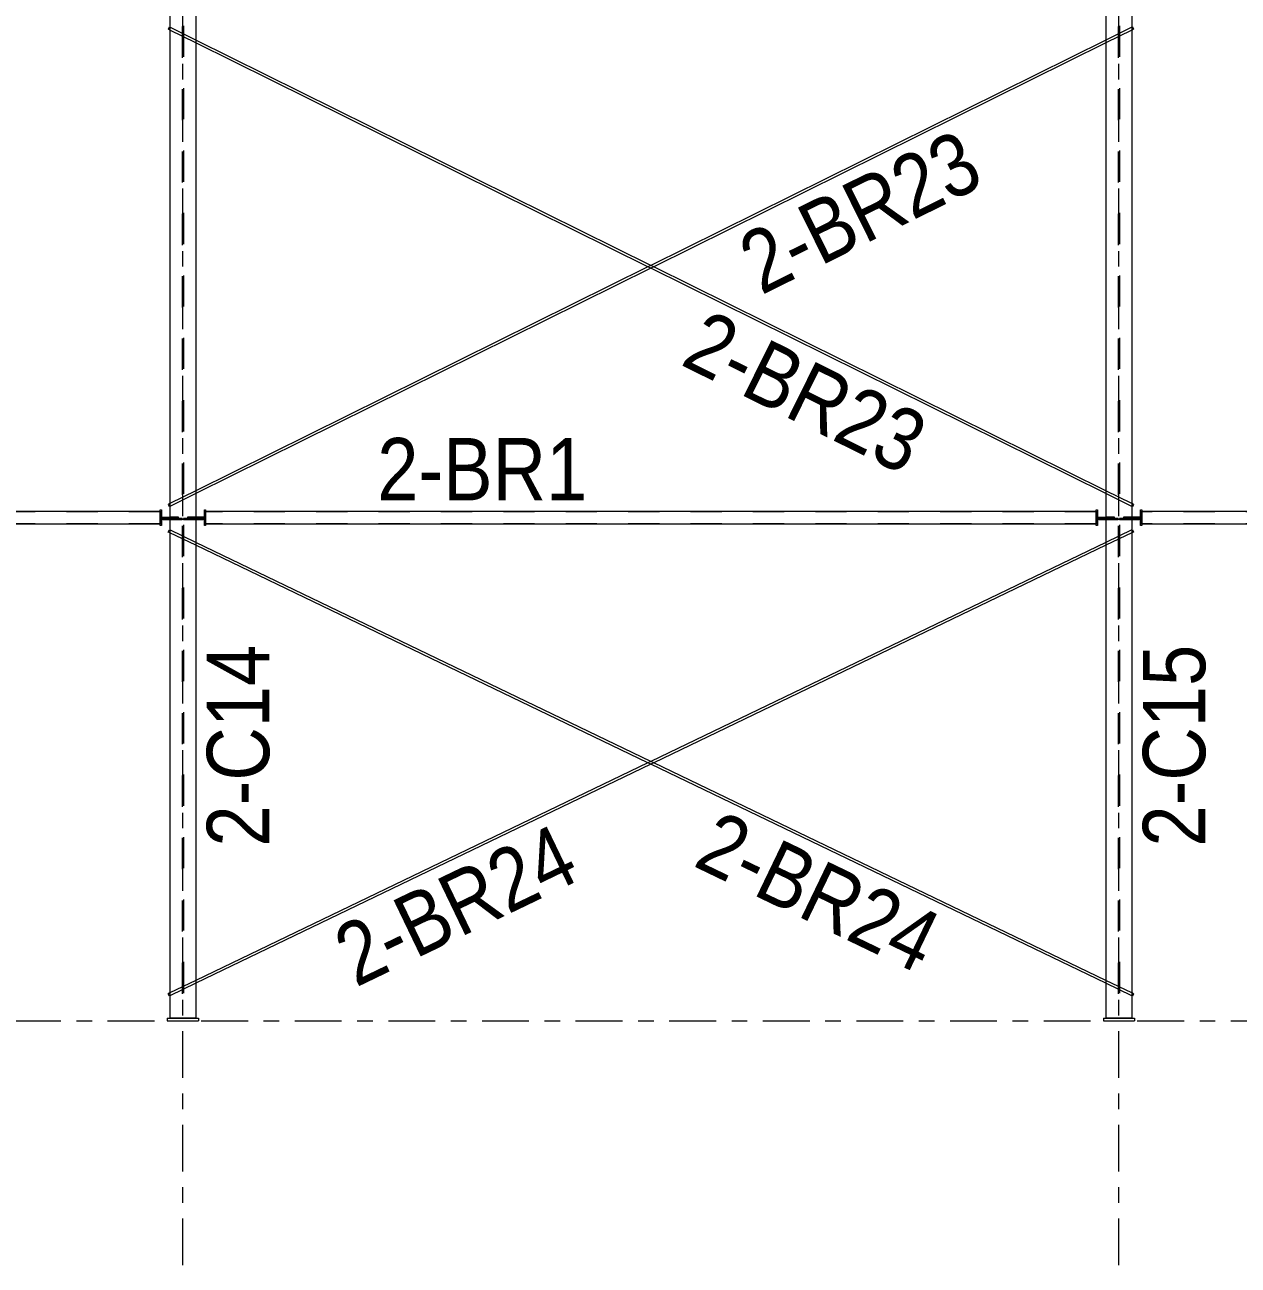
# Model space of a CAD drawing. Header units: millimetres. Extents: x -56 to 1115, y -311 to 509.
# Drawn here: x 959.6 to 1037.4, y 226.4 to 305.9 of the extents above; entities that cross this region are included whole.
import ezdxf

# ---------------------------------------------------------------- set-up
doc = ezdxf.new("R2010")
doc.units = ezdxf.units.MM
for name, pattern in [('XKITLINE00', [0]), ('XKITLINE02', [4, 2, -2]), ('XKITLINE03', [6, 3, -1, 1, -1])]:
    doc.linetypes.add(name, pattern=pattern)
for name, color, linetype, lineweight in [('Part', 2, 'Continuous', 0), ('PartMark', 7, 'Continuous', 0), ('S-grid', 1, 'Continuous', 0)]:
    doc.layers.add(name, color=color, linetype=linetype, lineweight=lineweight)
doc.styles.add('ARIAL', font='ARIAL.TTF')

# ---------------------------------------------------------------- blocks, each defined once
blk = doc.blocks.new('*A1193')
at = {"layer": 'S-grid', "color": 1, "linetype": 'XKITLINE03', "lineweight": 0}
blk.add_line((-7.099, 242.028), (1107.461, 242.028), dxfattribs=at)
blk = doc.blocks.new('*A1936')
at = {"layer": 'S-grid', "color": 1, "linetype": 'XKITLINE03', "lineweight": 0}
for p, q in [((1029.725, 336.723), (1029.725, 360.328)), ((1029.725, 226.363), (1029.725, 329.776))]:
    blk.add_line(p, q, dxfattribs=at)
at = {"layer": 'S-grid', "color": 3, "style": 'ARIAL', "width": 0.85}
blk.add_text('B', height=3, dxfattribs=at).set_placement((1028.39, 361.328))
blk = doc.blocks.new('*A1937')
at = {"layer": 'S-grid', "color": 1, "linetype": 'XKITLINE03', "lineweight": 0}
for p, q in [((969.725, 335.821), (969.725, 360.328)), ((969.725, 226.363), (969.725, 329.776))]:
    blk.add_line(p, q, dxfattribs=at)
at = {"layer": 'S-grid', "color": 3, "style": 'ARIAL', "width": 0.85}
blk.add_text('C', height=3, dxfattribs=at).set_placement((968.28, 361.328))
blk = doc.blocks.new('*A1941')
at = {"layer": 'Part', "color": 2, "linetype": 'XKITLINE00', "lineweight": 0}
for p, q in [((911.183, 274.682), (968.266, 274.682)), ((968.266, 273.849), (911.183, 273.849))]:
    blk.add_line(p, q, dxfattribs=at)
at = {"layer": 'Part', "color": 7, "linetype": 'XKITLINE02', "lineweight": 0}
for p, q in [((911.183, 273.849), (911.183, 274.682)), ((968.266, 274.649), (911.183, 274.649)), ((968.266, 274.682), (968.266, 273.849)), ((968.266, 273.882), (911.183, 273.882))]:
    blk.add_line(p, q, dxfattribs=at)
blk = doc.blocks.new('*A2065')
at = {"layer": 'Part', "color": 2, "linetype": 'XKITLINE00', "lineweight": 0}
for p, q in [((968.792, 305.574), (968.866, 305.723)), ((968.891, 305.524), (968.792, 305.574)), ((968.891, 305.71), (968.866, 305.723)), ((999.725, 290.444), (970.558, 304.885)), ((999.537, 290.351), (970.558, 304.699)), ((1028.891, 275.816), (999.725, 290.258)), ((1028.891, 276.002), (999.913, 290.351)), ((1030.658, 275.127), (1030.558, 275.177)), ((1030.658, 275.127), (1030.584, 274.978)), ((1030.584, 274.978), (1030.558, 274.991))]:
    blk.add_line(p, q, dxfattribs=at)
at = {"layer": 'Part', "color": 7, "linetype": 'XKITLINE02', "lineweight": 0}
for p, q in [((970.558, 304.885), (968.891, 305.71)), ((970.558, 304.699), (968.891, 305.524)), ((999.725, 290.258), (999.537, 290.351)), ((999.913, 290.351), (999.725, 290.444)), ((1030.558, 275.177), (1028.891, 276.002)), ((1030.558, 274.991), (1028.891, 275.816))]:
    blk.add_line(p, q, dxfattribs=at)
blk = doc.blocks.new('*A2066')
at = {"layer": 'Part', "color": 7, "linetype": 'XKITLINE02', "lineweight": 0}
for p, q in [((1030.558, 305.71), (1028.891, 304.885)), ((1030.558, 305.524), (1028.891, 304.699)), ((999.725, 290.444), (999.537, 290.351)), ((999.913, 290.351), (999.725, 290.258)), ((970.558, 276.002), (968.891, 275.177)), ((970.558, 275.816), (968.891, 274.991)), ((968.829, 275.053), (968.855, 275))]:
    blk.add_line(p, q, dxfattribs=at)
at = {"layer": 'Part', "color": 2, "linetype": 'XKITLINE00', "lineweight": 0}
for p, q in [((1030.584, 305.723), (1030.558, 305.71)), ((1030.658, 305.574), (1030.558, 305.524)), ((1030.584, 305.723), (1030.658, 305.574)), ((1028.891, 304.885), (999.725, 290.444)), ((1028.891, 304.699), (999.913, 290.351)), ((999.537, 290.351), (970.558, 276.002)), ((999.725, 290.258), (970.558, 275.816)), ((968.891, 275.177), (968.792, 275.127)), ((968.829, 275.053), (968.792, 275.127)), ((968.866, 274.978), (968.829, 275.053)), ((968.891, 274.991), (968.866, 274.978))]:
    blk.add_line(p, q, dxfattribs=at)
blk = doc.blocks.new('*A2067')
at = {"layer": 'Part', "color": 2, "linetype": 'XKITLINE00', "lineweight": 0}
for p, q in [((968.787, 273.355), (968.86, 273.505)), ((968.891, 273.49), (968.86, 273.505)), ((968.891, 273.305), (968.787, 273.355)), ((999.725, 258.651), (970.558, 272.688)), ((999.533, 258.559), (970.558, 272.503)), ((1028.891, 244.43), (999.725, 258.466)), ((1028.891, 244.615), (999.917, 258.559)), ((1030.662, 243.763), (1030.558, 243.813)), ((1030.59, 243.613), (1030.558, 243.628)), ((1030.662, 243.763), (1030.59, 243.613))]:
    blk.add_line(p, q, dxfattribs=at)
at = {"layer": 'Part', "color": 7, "linetype": 'XKITLINE02', "lineweight": 0}
for p, q in [((970.558, 272.688), (968.891, 273.49)), ((970.558, 272.503), (968.891, 273.305)), ((999.725, 258.466), (999.533, 258.559)), ((999.917, 258.559), (999.725, 258.651)), ((1030.558, 243.813), (1028.891, 244.615)), ((1030.558, 243.628), (1028.891, 244.43))]:
    blk.add_line(p, q, dxfattribs=at)
blk = doc.blocks.new('*A2068')
at = {"layer": 'Part', "color": 7, "linetype": 'XKITLINE02', "lineweight": 0}
for p, q in [((1030.558, 273.49), (1028.891, 272.688)), ((1030.558, 273.305), (1028.891, 272.503)), ((999.725, 258.651), (999.533, 258.559)), ((999.917, 258.559), (999.725, 258.466)), ((970.558, 244.615), (968.891, 243.813)), ((970.558, 244.43), (968.891, 243.628))]:
    blk.add_line(p, q, dxfattribs=at)
at = {"layer": 'Part', "color": 2, "linetype": 'XKITLINE00', "lineweight": 0}
for p, q in [((1030.59, 273.505), (1030.558, 273.49)), ((1030.59, 273.505), (1030.662, 273.355)), ((1028.891, 272.688), (999.725, 258.651)), ((1030.662, 273.355), (1030.558, 273.305)), ((1028.891, 272.503), (999.917, 258.559)), ((999.533, 258.559), (970.558, 244.615)), ((999.725, 258.466), (970.558, 244.43)), ((968.891, 243.813), (968.787, 243.763)), ((968.86, 243.613), (968.787, 243.763)), ((968.891, 243.628), (968.86, 243.613))]:
    blk.add_line(p, q, dxfattribs=at)
blk = doc.blocks.new('*A2069')
at = {"layer": 'Part', "color": 2, "linetype": 'XKITLINE00', "lineweight": 0}
for p, q in [((1028.891, 339.72), (1028.891, 339.676)), ((1030.558, 339.72), (1028.891, 339.72)), ((1030.558, 339.72), (1030.558, 339.676)), ((1028.891, 328.343), (1028.891, 242.194)), ((1030.558, 328.343), (1030.558, 242.194))]:
    blk.add_line(p, q, dxfattribs=at)
at = {"layer": 'Part', "color": 7, "linetype": 'XKITLINE02', "lineweight": 0}
for p, q in [((1028.891, 339.676), (1028.891, 336.387)), ((1029.683, 339.72), (1029.683, 336.702)), ((1029.766, 339.72), (1029.766, 336.743)), ((1030.558, 339.676), (1030.558, 336.472)), ((1030.558, 330.343), (1030.558, 328.343)), ((1028.891, 329.21), (1028.891, 328.343)), ((1029.683, 329.748), (1029.683, 242.194)), ((1029.766, 329.805), (1029.766, 242.194)), ((1030.558, 242.194), (1028.891, 242.194))]:
    blk.add_line(p, q, dxfattribs=at)
blk = doc.blocks.new('*A2070')
at = {"layer": 'Part', "color": 2, "linetype": 'XKITLINE00', "lineweight": 0}
for p, q in [((968.891, 339.72), (968.891, 339.676)), ((970.558, 339.72), (968.891, 339.72)), ((970.558, 339.676), (970.558, 339.72)), ((968.891, 328.343), (968.891, 242.194)), ((970.558, 328.343), (970.558, 242.194))]:
    blk.add_line(p, q, dxfattribs=at)
at = {"layer": 'Part', "color": 7, "linetype": 'XKITLINE02', "lineweight": 0}
for p, q in [((968.891, 339.676), (968.891, 336.387)), ((969.683, 339.72), (969.683, 335.793)), ((969.766, 339.72), (969.766, 335.849)), ((970.558, 339.676), (970.558, 336.387)), ((968.891, 336.106), (968.891, 335.255)), ((970.558, 330.343), (970.558, 328.343)), ((968.891, 329.21), (968.891, 328.343)), ((969.683, 329.748), (969.683, 242.194)), ((969.766, 329.805), (969.766, 242.194)), ((970.558, 242.194), (968.891, 242.194))]:
    blk.add_line(p, q, dxfattribs=at)
blk = doc.blocks.new('*A2071')
at = {"layer": 'Part', "color": 2, "linetype": 'XKITLINE00', "lineweight": 0}
for p, q in [((971.183, 274.682), (1028.266, 274.682)), ((1028.266, 273.849), (971.183, 273.849))]:
    blk.add_line(p, q, dxfattribs=at)
at = {"layer": 'Part', "color": 7, "linetype": 'XKITLINE02', "lineweight": 0}
for p, q in [((971.183, 273.849), (971.183, 274.682)), ((1028.266, 274.649), (971.183, 274.649)), ((1028.266, 274.682), (1028.266, 273.849)), ((1028.266, 273.882), (971.183, 273.882))]:
    blk.add_line(p, q, dxfattribs=at)
blk = doc.blocks.new('*A2073')
at = {"layer": 'Part', "color": 2, "linetype": 'XKITLINE00', "lineweight": 0}
for p, q in [((968.266, 273.766), (968.266, 274.766)), ((968.266, 274.766), (968.35, 274.766)), ((968.35, 274.766), (968.35, 273.766)), ((968.35, 273.766), (968.266, 273.766))]:
    blk.add_line(p, q, dxfattribs=at)
blk = doc.blocks.new('*A2074')
at = {"layer": 'Part', "color": 2, "linetype": 'XKITLINE00', "lineweight": 0}
for p, q in [((968.725, 242.194), (968.725, 242.028)), ((968.725, 242.194), (970.725, 242.194)), ((968.725, 242.028), (970.725, 242.028)), ((970.725, 242.194), (970.725, 242.028))]:
    blk.add_line(p, q, dxfattribs=at)
blk = doc.blocks.new('*A2075')
at = {"layer": 'Part', "color": 2, "linetype": 'XKITLINE00', "lineweight": 0}
for p, q in [((968.35, 274.224), (968.35, 274.307)), ((968.35, 274.307), (968.891, 274.307)), ((968.433, 274.224), (968.35, 274.224))]:
    blk.add_line(p, q, dxfattribs=at)
at = {"layer": 'Part', "color": 7, "linetype": 'XKITLINE02', "lineweight": 0}
for p, q in [((969.433, 274.307), (968.891, 274.307)), ((969.433, 274.224), (969.433, 274.307)), ((969.433, 274.224), (968.433, 274.224))]:
    blk.add_line(p, q, dxfattribs=at)
blk = doc.blocks.new('*A2076')
at = {"layer": 'Part', "color": 2, "linetype": 'XKITLINE00', "lineweight": 0}
for p, q in [((968.891, 274.224), (968.433, 274.224)), ((968.433, 274.141), (968.433, 274.224)), ((968.891, 274.141), (968.433, 274.141))]:
    blk.add_line(p, q, dxfattribs=at)
at = {"layer": 'Part', "color": 7, "linetype": 'XKITLINE02', "lineweight": 0}
for p, q in [((969.683, 274.224), (968.891, 274.224)), ((969.683, 274.141), (968.891, 274.141)), ((969.558, 274.224), (969.558, 274.141)), ((969.683, 274.224), (969.683, 274.141))]:
    blk.add_line(p, q, dxfattribs=at)
blk = doc.blocks.new('*A2077')
at = {"layer": 'Part', "color": 2, "linetype": 'XKITLINE00', "lineweight": 0}
for p, q in [((971.1, 273.766), (971.1, 274.766)), ((971.1, 274.766), (971.183, 274.766)), ((971.183, 274.766), (971.183, 273.766)), ((971.183, 273.766), (971.1, 273.766))]:
    blk.add_line(p, q, dxfattribs=at)
blk = doc.blocks.new('*A2078')
at = {"layer": 'Part', "color": 7, "linetype": 'XKITLINE02', "lineweight": 0}
for p, q in [((970.016, 274.307), (970.016, 274.224)), ((970.558, 274.307), (970.016, 274.307)), ((971.016, 274.224), (970.016, 274.224))]:
    blk.add_line(p, q, dxfattribs=at)
at = {"layer": 'Part', "color": 2, "linetype": 'XKITLINE00', "lineweight": 0}
for p, q in [((971.1, 274.307), (970.558, 274.307)), ((971.1, 274.307), (971.1, 274.224)), ((971.1, 274.224), (971.016, 274.224))]:
    blk.add_line(p, q, dxfattribs=at)
blk = doc.blocks.new('*A2079')
at = {"layer": 'Part', "color": 7, "linetype": 'XKITLINE02', "lineweight": 0}
for p, q in [((969.766, 274.224), (969.766, 274.141)), ((970.558, 274.224), (969.766, 274.224)), ((970.558, 274.141), (969.766, 274.141)), ((969.891, 274.224), (969.891, 274.141))]:
    blk.add_line(p, q, dxfattribs=at)
at = {"layer": 'Part', "color": 2, "linetype": 'XKITLINE00', "lineweight": 0}
for p, q in [((971.016, 274.224), (970.558, 274.224)), ((971.016, 274.141), (970.558, 274.141)), ((971.016, 274.224), (971.016, 274.141))]:
    blk.add_line(p, q, dxfattribs=at)
blk = doc.blocks.new('*A2086')
at = {"layer": 'Part', "color": 2, "linetype": 'XKITLINE00', "lineweight": 0}
for p, q in [((1031.183, 274.682), (1079.862, 274.682)), ((1079.862, 273.849), (1031.183, 273.849))]:
    blk.add_line(p, q, dxfattribs=at)
at = {"layer": 'Part', "color": 7, "linetype": 'XKITLINE02', "lineweight": 0}
for p, q in [((1031.183, 273.849), (1031.183, 274.682)), ((1079.862, 274.649), (1031.183, 274.649)), ((1079.862, 274.682), (1079.862, 273.849)), ((1079.862, 273.882), (1031.183, 273.882))]:
    blk.add_line(p, q, dxfattribs=at)
blk = doc.blocks.new('*A2091')
at = {"layer": 'Part', "color": 2, "linetype": 'XKITLINE00', "lineweight": 0}
for p, q in [((1028.725, 242.194), (1028.725, 242.028)), ((1028.725, 242.194), (1030.725, 242.194)), ((1028.725, 242.028), (1030.725, 242.028)), ((1030.725, 242.194), (1030.725, 242.028))]:
    blk.add_line(p, q, dxfattribs=at)
blk = doc.blocks.new('*A2092')
at = {"layer": 'Part', "color": 2, "linetype": 'XKITLINE00', "lineweight": 0}
for p, q in [((1031.1, 273.766), (1031.1, 274.766)), ((1031.1, 274.766), (1031.183, 274.766)), ((1031.183, 274.766), (1031.183, 273.766)), ((1031.183, 273.766), (1031.1, 273.766))]:
    blk.add_line(p, q, dxfattribs=at)
blk = doc.blocks.new('*A2093')
at = {"layer": 'Part', "color": 7, "linetype": 'XKITLINE02', "lineweight": 0}
for p, q in [((1030.016, 274.307), (1030.016, 274.224)), ((1030.558, 274.307), (1030.016, 274.307)), ((1031.016, 274.224), (1030.016, 274.224))]:
    blk.add_line(p, q, dxfattribs=at)
at = {"layer": 'Part', "color": 2, "linetype": 'XKITLINE00', "lineweight": 0}
for p, q in [((1031.1, 274.307), (1030.558, 274.307)), ((1031.1, 274.307), (1031.1, 274.224)), ((1031.1, 274.224), (1031.016, 274.224))]:
    blk.add_line(p, q, dxfattribs=at)
blk = doc.blocks.new('*A2094')
at = {"layer": 'Part', "color": 7, "linetype": 'XKITLINE02', "lineweight": 0}
for p, q in [((1029.766, 274.224), (1029.766, 274.141)), ((1030.558, 274.224), (1029.766, 274.224)), ((1030.558, 274.141), (1029.766, 274.141)), ((1029.891, 274.224), (1029.891, 274.141))]:
    blk.add_line(p, q, dxfattribs=at)
at = {"layer": 'Part', "color": 2, "linetype": 'XKITLINE00', "lineweight": 0}
for p, q in [((1031.016, 274.224), (1030.558, 274.224)), ((1031.016, 274.141), (1030.558, 274.141)), ((1031.016, 274.224), (1031.016, 274.141))]:
    blk.add_line(p, q, dxfattribs=at)
blk = doc.blocks.new('*A2095')
at = {"layer": 'Part', "color": 2, "linetype": 'XKITLINE00', "lineweight": 0}
for p, q in [((1028.266, 273.766), (1028.266, 274.766)), ((1028.266, 274.766), (1028.35, 274.766)), ((1028.35, 274.766), (1028.35, 273.766)), ((1028.35, 273.766), (1028.266, 273.766))]:
    blk.add_line(p, q, dxfattribs=at)
blk = doc.blocks.new('*A2096')
at = {"layer": 'Part', "color": 2, "linetype": 'XKITLINE00', "lineweight": 0}
for p, q in [((1028.35, 274.224), (1028.35, 274.307)), ((1028.35, 274.307), (1028.891, 274.307)), ((1028.433, 274.224), (1028.35, 274.224))]:
    blk.add_line(p, q, dxfattribs=at)
at = {"layer": 'Part', "color": 7, "linetype": 'XKITLINE02', "lineweight": 0}
for p, q in [((1029.433, 274.307), (1028.891, 274.307)), ((1029.433, 274.224), (1029.433, 274.307)), ((1029.433, 274.224), (1028.433, 274.224))]:
    blk.add_line(p, q, dxfattribs=at)
blk = doc.blocks.new('*A2097')
at = {"layer": 'Part', "color": 2, "linetype": 'XKITLINE00', "lineweight": 0}
for p, q in [((1028.891, 274.224), (1028.433, 274.224)), ((1028.433, 274.141), (1028.433, 274.224)), ((1028.891, 274.141), (1028.433, 274.141))]:
    blk.add_line(p, q, dxfattribs=at)
at = {"layer": 'Part', "color": 7, "linetype": 'XKITLINE02', "lineweight": 0}
for p, q in [((1029.683, 274.224), (1028.891, 274.224)), ((1029.683, 274.141), (1028.891, 274.141)), ((1029.558, 274.224), (1029.558, 274.141)), ((1029.683, 274.224), (1029.683, 274.141))]:
    blk.add_line(p, q, dxfattribs=at)
blk = doc.blocks.new('*A2437')
at = {"layer": 'PartMark', "color": 3, "style": 'ARIAL', "width": 0.85}
blk.add_text('2-BR23', height=4, rotation=-26.3446, dxfattribs=at).set_placement((1001.536, 284.116))
blk = doc.blocks.new('*A2440')
at = {"layer": 'PartMark', "color": 3, "style": 'ARIAL', "width": 0.85}
blk.add_text('2-BR24', height=4, rotation=-25.69716, dxfattribs=at).set_placement((1002.343, 251.991))
blk = doc.blocks.new('*A2441')
at = {"layer": 'PartMark', "color": 3, "style": 'ARIAL', "width": 0.85}
blk.add_text('2-BR24', height=4, rotation=25.69716, dxfattribs=at).set_placement((980.81, 244.148))
blk = doc.blocks.new('*A2442')
at = {"layer": 'PartMark', "color": 3, "style": 'ARIAL', "width": 0.85}
blk.add_text('2-C15', height=4, rotation=90.00021, dxfattribs=at).set_placement((1035.258, 253.194))
blk = doc.blocks.new('*A2443')
at = {"layer": 'PartMark', "color": 3, "style": 'ARIAL', "width": 0.85}
blk.add_text('2-C14', height=4, rotation=90.00021, dxfattribs=at).set_placement((975.258, 253.194))
blk = doc.blocks.new('*A2444')
at = {"layer": 'PartMark', "color": 3, "style": 'ARIAL', "width": 0.85}
blk.add_text('2-BR1', height=4, dxfattribs=at).set_placement((982.183, 275.382))
blk = doc.blocks.new('*A2447')
at = {"layer": 'PartMark', "color": 3, "style": 'ARIAL', "width": 0.85}
blk.add_text('2-BR23', height=4, rotation=26.3446, dxfattribs=at).set_placement((1006.798, 288.515))

msp = doc.modelspace()

# ---------------------------------------------------------------- block references
at = {"lineweight": 0}
for name in ['*A1937', '*A1936', '*A2070', '*A2069', '*A2065', '*A2066', '*A2447', '*A2437', '*A2444', '*A1941', '*A2073', '*A2075', '*A2078', '*A2077', '*A2071', '*A2095', '*A2096', '*A2093', '*A2092', '*A2086', '*A2076', '*A2067', '*A2068', '*A2079', '*A2097', '*A2094', '*A2443', '*A2442', '*A2440', '*A2441', '*A1193', '*A2074', '*A2091']:
    msp.add_blockref(name, (0, 0), dxfattribs=at)

doc.saveas('drawing.dxf')
